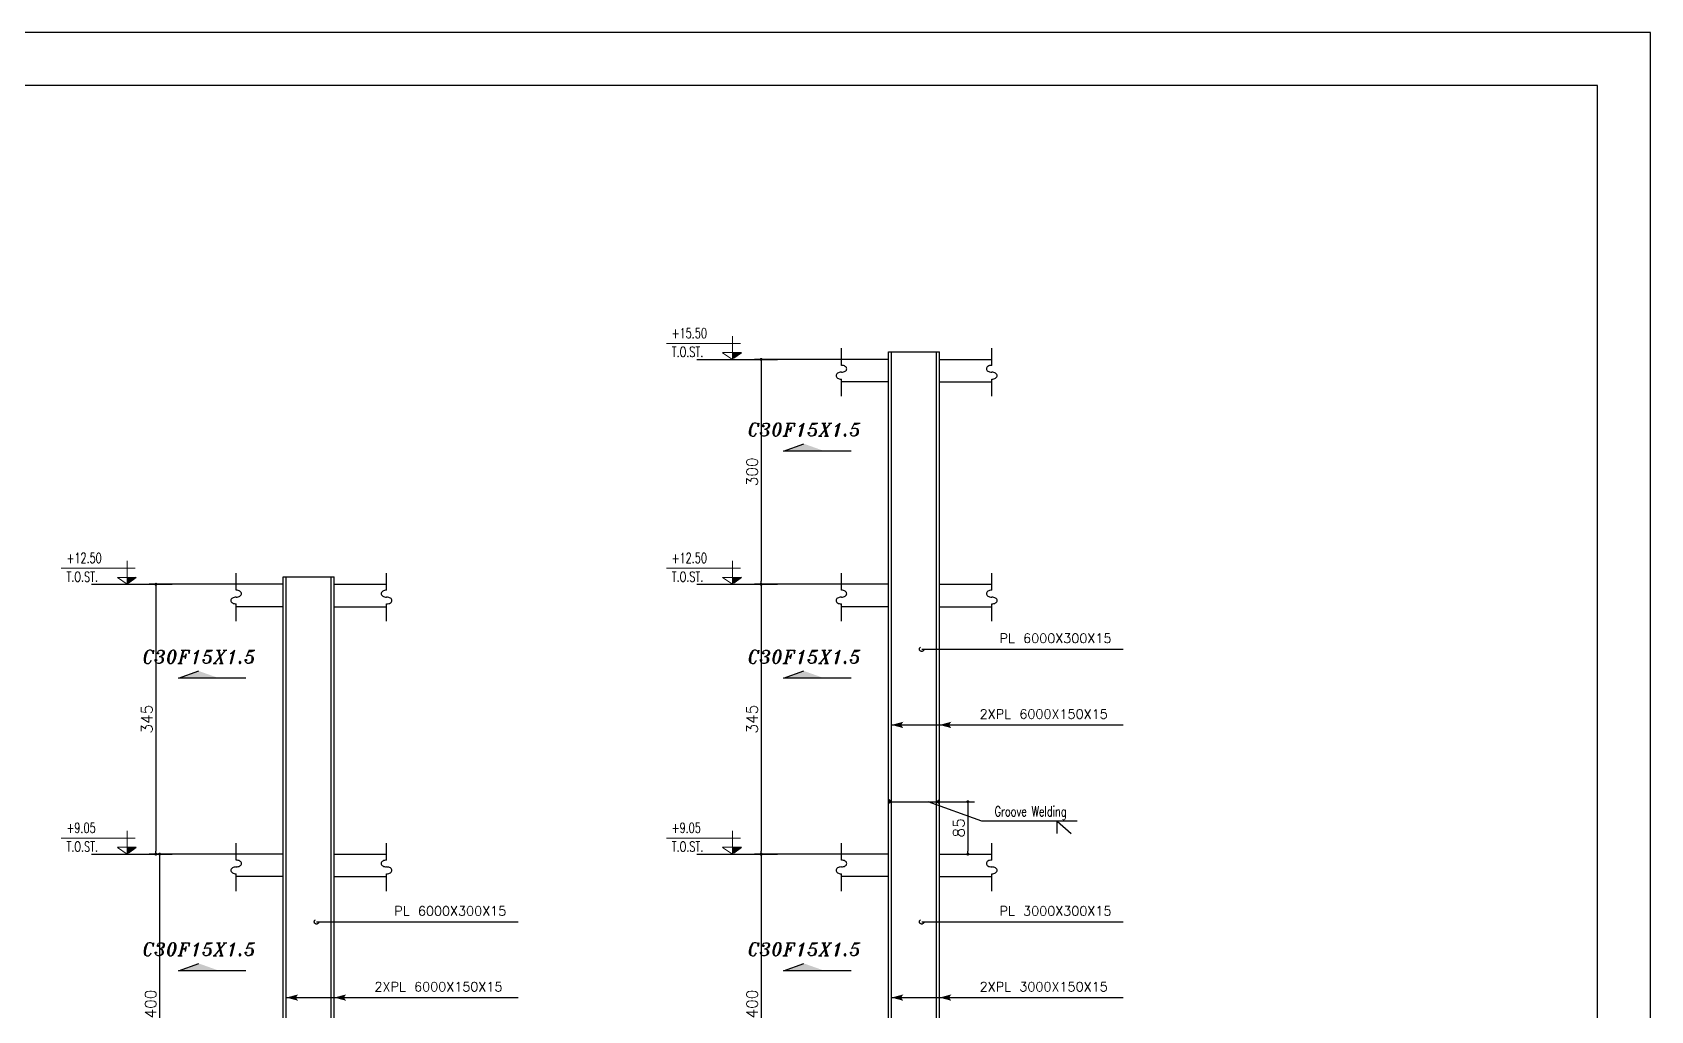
# Model space of a CAD drawing. Header units: inches. Extents: x 1387 to 2676, y -3005 to -2136.
# Drawn here: x 2540.29 to 2583.46, y -2459.07 to -2432.97 of the extents above; entities that cross this region are included whole.
import ezdxf

# ---------------------------------------------------------------- set-up
doc = ezdxf.new("R2010")
doc.units = ezdxf.units.IN
doc.header["$MEASUREMENT"] = 0
doc.linetypes.add('HIDDEN', pattern=[0.375, 0.25, -0.125])
for name, color, linetype in [('1', 1, 'Continuous'), ('1R', 1, 'Continuous'), ('2H', 2, 'HIDDEN'), ('2Y', 2, 'Continuous'), ('3', 3, 'HIDDEN'), ('3G', 3, 'Continuous'), ('D', 1, 'Continuous'), ('DIM', 8, 'Continuous'), ('lateral brace', 5, 'Continuous'), ('Layer4', 118, 'Continuous'), ('LEVEL', 3, 'HIDDEN')]:
    doc.layers.add(name, color=color, linetype=linetype)
doc.layers.add('2', color=2, linetype='Continuous', lineweight=9)
doc.styles.add('ITALICT', font='italict')
doc.styles.add('ROMANC', font='TXT.shx')
doc.styles.add('ROMANS', font='ROMANS')
doc.styles.add('ROMANT', font='romant')
doc.dimstyles.new('1-100', dxfattribs={"dimtxt": 0.3, "dimasz": 0.08, "dimexe": 0.18, "dimexo": 0.0625, "dimgap": 0.09, "dimtad": 1, "dimdec": 0, "dimlfac": 1000, "dimdsep": 46, "dimtxsty": 'ROMANT', "dimblk": 'DOT', "dimcen": 0.09, "dimclrd": 1, "dimclre": 1, "dimclrt": 3, "dimadec": 0, "dimazin": 0, "dimtfac": 1, "dimtdec": 0, "dimtix": 1, "dimtofl": 0, "dimtmove": 2, "dimatfit": 3, "dimldrblk": 'DOT', "dimfxl": 1, "dimtolj": 1, "dimarcsym": 0})

# ---------------------------------------------------------------- blocks, each defined once
blk = doc.blocks.new('DOT')
at = {"layer": 'DIM', "color": 0, "linetype": 'ByBlock'}
blk.add_line((-0.5, 0), (-1, 0), dxfattribs=at)
at = {"layer": 'DIM', "color": 0, "linetype": 'ByBlock', "const_width": 0.5}
blk.add_lwpolyline([(-0.25, 0, 1), (0.25, 0, 1)], format="xyb", close=True, dxfattribs=at)
blk = doc.blocks.new('*D264')
at = {"layer": 'D', "color": 1, "lineweight": -2, "transparency": 16777216}
for p, q in [((2546.618, -2454.895), (2543.502, -2454.895)), ((2543.682, -2454.975), (2543.682, -2462.815)), ((2545.941, -2462.895), (2543.502, -2462.895))]:
    blk.add_line(p, q, dxfattribs=at)
at = {"layer": 'Defpoints', "color": 0, "transparency": 16777216}
for p in [(2546.68, -2454.895), (2543.682, -2462.895), (2546.004, -2462.895)]:
    blk.add_point(p, dxfattribs=at)
at = {"layer": 'D', "color": 1, "lineweight": -2, "transparency": 16777216, "xscale": 0.08, "yscale": 0.08, "zscale": 0.08}
for p, rotation in [((2543.682, -2454.895), 90), ((2543.682, -2462.895), 270)]:
    blk.add_blockref('DOT', p, dxfattribs=dict(at, rotation=rotation))
at = {"layer": 'D', "color": 2, "transparency": 16777216, "insert": (2543.442, -2458.895), "char_height": 0.3, "attachment_point": 5, "rotation": 90, "style": 'ROMANS'}
blk.add_mtext('\\A1;400', dxfattribs=at)
blk = doc.blocks.new('_Dot')
at = {"layer": 'DIM', "color": 0, "lineweight": -2}
blk.add_line((-0.5, 0), (-1, 0), dxfattribs=at)
at = {"layer": 'DIM', "color": 0, "const_width": 0.5}
blk.add_lwpolyline([(-0.25, 0, 1), (0.25, 0, 1)], format="xyb", close=True, dxfattribs=at)
blk = doc.blocks.new('*D266')
at = {"layer": 'D', "color": 1, "lineweight": -2, "transparency": 16777216}
for p, q in [((2546.618, -2447.695), (2543.402, -2447.695)), ((2543.582, -2447.775), (2543.582, -2454.815)), ((2545.841, -2454.895), (2543.402, -2454.895))]:
    blk.add_line(p, q, dxfattribs=at)
at = {"layer": 'Defpoints', "color": 0, "transparency": 16777216}
for p in [(2546.68, -2447.695), (2543.582, -2454.895), (2545.904, -2454.895)]:
    blk.add_point(p, dxfattribs=at)
at = {"layer": 'D', "color": 1, "lineweight": -2, "transparency": 16777216, "xscale": 0.08, "yscale": 0.08, "zscale": 0.08}
for p, rotation in [((2543.582, -2447.695), 90), ((2543.582, -2454.895), 270)]:
    blk.add_blockref('DOT', p, dxfattribs=dict(at, rotation=rotation))
at = {"layer": 'D', "color": 2, "transparency": 16777216, "insert": (2543.342, -2451.295), "char_height": 0.3, "attachment_point": 5, "rotation": 90, "style": 'ROMANS'}
blk.add_mtext('\\A1;345', dxfattribs=at)
blk = doc.blocks.new('*D269')
at = {"layer": 'D', "color": 1, "lineweight": -2, "transparency": 16777216}
for p, q in [((2562.764, -2454.895), (2559.548, -2454.895)), ((2559.728, -2454.975), (2559.728, -2462.815)), ((2561.987, -2462.895), (2559.548, -2462.895))]:
    blk.add_line(p, q, dxfattribs=at)
at = {"layer": 'Defpoints', "color": 0, "transparency": 16777216}
for p in [(2562.827, -2454.895), (2559.728, -2462.895), (2562.05, -2462.895)]:
    blk.add_point(p, dxfattribs=at)
at = {"layer": 'D', "color": 1, "lineweight": -2, "transparency": 16777216, "xscale": 0.08, "yscale": 0.08, "zscale": 0.08}
for p, rotation in [((2559.728, -2454.895), 90), ((2559.728, -2462.895), 270)]:
    blk.add_blockref('DOT', p, dxfattribs=dict(at, rotation=rotation))
at = {"layer": 'D', "color": 2, "transparency": 16777216, "insert": (2559.488, -2458.895), "char_height": 0.3, "attachment_point": 5, "rotation": 90, "style": 'ROMANS'}
blk.add_mtext('\\A1;400', dxfattribs=at)
blk = doc.blocks.new('*D270')
at = {"layer": 'D', "color": 1, "lineweight": -2, "transparency": 16777216}
for p, q in [((2562.764, -2447.695), (2559.548, -2447.695)), ((2559.728, -2447.775), (2559.728, -2454.815)), ((2561.987, -2454.895), (2559.548, -2454.895))]:
    blk.add_line(p, q, dxfattribs=at)
at = {"layer": 'Defpoints', "color": 0, "transparency": 16777216}
for p in [(2562.827, -2447.695), (2559.728, -2454.895), (2562.05, -2454.895)]:
    blk.add_point(p, dxfattribs=at)
at = {"layer": 'D', "color": 1, "lineweight": -2, "transparency": 16777216, "xscale": 0.08, "yscale": 0.08, "zscale": 0.08}
for p, rotation in [((2559.728, -2447.695), 90), ((2559.728, -2454.895), 270)]:
    blk.add_blockref('DOT', p, dxfattribs=dict(at, rotation=rotation))
at = {"layer": 'D', "color": 2, "transparency": 16777216, "insert": (2559.488, -2451.295), "char_height": 0.3, "attachment_point": 5, "rotation": 90, "style": 'ROMANS'}
blk.add_mtext('\\A1;345', dxfattribs=at)
blk = doc.blocks.new('*D278')
at = {"layer": 'D', "color": 1, "lineweight": -2, "transparency": 16777216}
for p, q in [((2562.764, -2441.695), (2559.548, -2441.695)), ((2559.728, -2441.775), (2559.728, -2447.615)), ((2561.987, -2447.695), (2559.548, -2447.695))]:
    blk.add_line(p, q, dxfattribs=at)
at = {"layer": 'Defpoints', "color": 0, "transparency": 16777216}
for p in [(2562.827, -2441.695), (2559.728, -2447.695), (2562.05, -2447.695)]:
    blk.add_point(p, dxfattribs=at)
at = {"layer": 'D', "color": 1, "lineweight": -2, "transparency": 16777216, "xscale": 0.08, "yscale": 0.08, "zscale": 0.08}
for p, rotation in [((2559.728, -2441.695), 90), ((2559.728, -2447.695), 270)]:
    blk.add_blockref('DOT', p, dxfattribs=dict(at, rotation=rotation))
at = {"layer": 'D', "color": 2, "transparency": 16777216, "insert": (2559.488, -2444.695), "char_height": 0.3, "attachment_point": 5, "rotation": 90, "style": 'ROMANS'}
blk.add_mtext('\\A1;300', dxfattribs=at)
blk = doc.blocks.new('*D277')
at = {"layer": 'D', "color": 1, "lineweight": -2, "transparency": 16777216}
for p, q in [((2564.469, -2453.495), (2565.424, -2453.495)), ((2565.244, -2453.575), (2565.244, -2454.815)), ((2564.749, -2454.895), (2565.424, -2454.895))]:
    blk.add_line(p, q, dxfattribs=at)
at = {"layer": 'Defpoints', "color": 0, "transparency": 16777216}
for p in [(2564.407, -2453.495, 0.015), (2564.687, -2454.895), (2565.244, -2454.895)]:
    blk.add_point(p, dxfattribs=at)
at = {"layer": 'D', "color": 1, "lineweight": -2, "transparency": 16777216, "xscale": 0.08, "yscale": 0.08, "zscale": 0.08}
for p, rotation in [((2565.244, -2453.495), 90), ((2565.244, -2454.895), 270)]:
    blk.add_blockref('DOT', p, dxfattribs=dict(at, rotation=rotation))
at = {"layer": 'D', "color": 2, "transparency": 16777216, "insert": (2565.004, -2454.195), "char_height": 0.3, "attachment_point": 5, "rotation": 90, "style": 'ROMANS'}
blk.add_mtext('\\A1;85', dxfattribs=at)

msp = doc.modelspace()

# ---------------------------------------------------------------- hatches: boundary and pattern name
at = {"layer": '1R'}
h = msp.add_hatch(color=256, dxfattribs=at)
h.dxf.hatch_style = 1
h.paths.add_polyline_path([(2563.126518, -2453.438127), (2563.126518, -2453.495256), (2563.206518, -2453.495256)])
h.paths.add_polyline_path([(2563.206518, -2453.495256), (2563.126518, -2453.495256), (2563.126518, -2453.546706)])
h = msp.add_hatch(color=256, dxfattribs=at)
h.dxf.hatch_style = 1
h.paths.add_polyline_path([(2564.486518, -2453.438127), (2564.486518, -2453.495256), (2564.406518, -2453.495256)])
h.paths.add_polyline_path([(2564.406518, -2453.495256), (2564.486518, -2453.495256), (2564.486518, -2453.540096)])

# ---------------------------------------------------------------- linework, layer by layer
at = {"layer": '1'}
for p, q in [((2564.012825, -2449.425164), (2569.388832, -2449.425164)), ((2563.206518, -2451.447237, 0.015), (2569.388832, -2451.447237)), ((2547.866756, -2456.700397), (2553.242763, -2456.700397)), ((2564.012825, -2456.700397), (2569.388832, -2456.700397)), ((2547.060449, -2458.722469, 0.015), (2553.242763, -2458.722469)), ((2563.206518, -2458.722469, 0.015), (2569.388832, -2458.722469))]:
    msp.add_line(p, q, dxfattribs=at)
msp.add_lwpolyline([(2500.774194, -2491.016748), (2582.042544, -2491.016748), (2582.042544, -2434.383752), (2500.774194, -2434.383752)], close=True, dxfattribs=at)
at = {"layer": '1R'}
for p, q in [((2563.206518, -2453.495256, 0.015), (2563.126518, -2453.438127, 0.015)), ((2563.126518, -2453.495248, 0.01), (2564.186518, -2453.495256)), ((2563.126518, -2453.495256, 0.015), (2564.386518, -2453.495256, 0.015)), ((2563.206518, -2453.495256, 0.015), (2563.126518, -2453.546706, 0.010043)), ((2565.614639, -2454.010825, 0.015), (2564.186518, -2453.495256, 0.015)), ((2564.406518, -2453.495256, 0.015), (2564.486518, -2453.438127, 0.015)), ((2564.406518, -2453.495256, 0.015), (2564.486518, -2453.540096, -0.004963)), ((2568.161904, -2454.010825, 0.015), (2565.614639, -2454.010825, 0.015))]:
    msp.add_line(p, q, dxfattribs=at)
at = {"layer": '2'}
for p, q in [((2559.174194, -2441.267142), (2557.202541, -2441.267142)), ((2558.961348, -2441.695256), (2558.961348, -2441.070826)), ((2558.961348, -2441.695256), (2558.701303, -2441.515093)), ((2558.70137, -2441.510383), (2559.201456, -2441.510383)), ((2543.028125, -2447.267142), (2541.056472, -2447.267142)), ((2542.815279, -2447.695256), (2542.815279, -2447.070826)), ((2559.174194, -2447.267142), (2557.202541, -2447.267142)), ((2558.961348, -2447.695256), (2558.961348, -2447.070826)), ((2542.815279, -2447.695256), (2542.555234, -2447.515093)), ((2542.555301, -2447.510383), (2543.055387, -2447.510383)), ((2558.961348, -2447.695256), (2558.701303, -2447.515093)), ((2558.70137, -2447.510383), (2559.201456, -2447.510383)), ((2542.815279, -2454.895256), (2542.815279, -2454.270826)), ((2558.961348, -2454.895256), (2558.961348, -2454.270826)), ((2543.028125, -2454.467142), (2541.056472, -2454.467142)), ((2542.815279, -2454.895256), (2542.555234, -2454.715093)), ((2542.555301, -2454.710383), (2543.055387, -2454.710383)), ((2559.174194, -2454.467142), (2557.202541, -2454.467142)), ((2558.961348, -2454.895256), (2558.701303, -2454.715093)), ((2558.70137, -2454.710383), (2559.201456, -2454.710383))]:
    msp.add_line(p, q, dxfattribs=at)
at = {"layer": '2H'}
for p, q in [((2559.201389, -2441.515093), (2558.961348, -2441.695256)), ((2543.05532, -2447.515093), (2542.815279, -2447.695256)), ((2559.201389, -2447.515093), (2558.961348, -2447.695256)), ((2543.05532, -2454.715093), (2542.815279, -2454.895256)), ((2559.201389, -2454.715093), (2558.961348, -2454.895256))]:
    msp.add_line(p, q, dxfattribs=at)
at = {"layer": '2Y'}
for p, q in [((2561.86978, -2441.853703), (2561.86978, -2441.39808)), ((2565.881909, -2441.853703), (2565.881909, -2441.39808)), ((2561.86978, -2442.67965), (2561.86978, -2442.219065)), ((2565.881909, -2442.67965), (2565.881909, -2442.219065)), ((2545.723711, -2447.853703), (2545.723711, -2447.39808)), ((2549.73584, -2447.853703), (2549.73584, -2447.39808)), ((2561.86978, -2447.853703), (2561.86978, -2447.39808)), ((2565.881909, -2447.853703), (2565.881909, -2447.39808)), ((2545.723711, -2448.67965), (2545.723711, -2448.219065)), ((2549.73584, -2448.67965), (2549.73584, -2448.219065)), ((2561.86978, -2448.67965), (2561.86978, -2448.219065)), ((2565.881909, -2448.67965), (2565.881909, -2448.219065)), ((2567.627593, -2454.346702, 0.015), (2567.627593, -2454.011697, 0.015)), ((2567.627593, -2454.011697, 0.015), (2568.002296, -2454.346702, 0.015)), ((2545.723711, -2455.053703), (2545.723711, -2454.59808)), ((2549.73584, -2455.053703), (2549.73584, -2454.59808)), ((2561.86978, -2455.053703), (2561.86978, -2454.59808)), ((2565.881909, -2455.053703), (2565.881909, -2454.59808)), ((2545.723711, -2455.87965), (2545.723711, -2455.419065)), ((2549.73584, -2455.87965), (2549.73584, -2455.419065)), ((2561.86978, -2455.87965), (2561.86978, -2455.419065)), ((2565.881909, -2455.87965), (2565.881909, -2455.419065))]:
    msp.add_line(p, q, dxfattribs=at)
for centre, radius, start, end in [((2561.786326, -2442.127725), 0.059758, 146.9984553, 180), ((2561.786326, -2442.127725), 0.059758, 180, 213.0015447), ((2561.82624, -2442.153647), 0.107352, 122.5295396, 146.9984553), ((2561.82624, -2442.101803), 0.107352, 213.0015447, 237.4704604), ((2561.852534, -2442.194874), 0.15625, 104.7985041, 122.5295396), ((2561.852534, -2442.060575), 0.15625, 237.4704604, 255.2014959), ((2561.86978, -2442.260153), 0.223769, 90, 104.7985041), ((2561.86978, -2442.077472), 0.223769, 75.2014959, 90), ((2561.86978, -2441.812615), 0.223769, 270, 284.7985041), ((2561.887026, -2442.012193), 0.15625, 57.4704604, 75.2014959), ((2561.887026, -2441.877894), 0.15625, 284.7985041, 302.5295396), ((2561.91332, -2441.970966), 0.107352, 33.0015447, 57.4704604), ((2561.91332, -2441.919121), 0.107352, 302.5295396, 326.9984553), ((2561.953235, -2441.945044), 0.059758, 360, 33.0015447), ((2561.953235, -2441.945044), 0.059758, 326.9984553, 0), ((2565.798455, -2441.945044), 0.059758, 146.9984553, 180), ((2565.798455, -2441.945044), 0.059758, 180, 213.0015447), ((2565.838369, -2441.970966), 0.107352, 122.5295396, 146.9984553), ((2565.838369, -2441.919121), 0.107352, 213.0015447, 237.4704604), ((2565.864663, -2442.012193), 0.15625, 104.7985041, 122.5295396), ((2565.864663, -2441.877894), 0.15625, 237.4704604, 255.2014959), ((2565.881909, -2442.077472), 0.223769, 90, 104.7985041), ((2565.881909, -2441.812615), 0.223769, 255.2014959, 270), ((2565.881909, -2442.260153), 0.223769, 75.2014959, 90), ((2565.899155, -2442.194874), 0.15625, 57.4704604, 75.2014959), ((2565.899155, -2442.060575), 0.15625, 284.7985041, 302.5295396), ((2565.925449, -2442.153647), 0.107352, 33.0015447, 57.4704604), ((2565.925449, -2442.101803), 0.107352, 302.5295396, 326.9984553), ((2565.965364, -2442.127725), 0.059758, 0, 33.0015447), ((2565.965364, -2442.127725), 0.059758, 326.9984553, 0), ((2561.86978, -2441.995296), 0.223769, 255.2014959, 270), ((2565.881909, -2441.995296), 0.223769, 270, 284.7985041), ((2545.640257, -2448.127725), 0.059758, 146.9984553, 180), ((2545.640257, -2448.127725), 0.059758, 180, 213.0015447), ((2545.680171, -2448.153647), 0.107352, 122.5295396, 146.9984553), ((2545.680171, -2448.101803), 0.107352, 213.0015447, 237.4704604), ((2545.706465, -2448.194874), 0.15625, 104.7985041, 122.5295396), ((2545.706465, -2448.060575), 0.15625, 237.4704604, 255.2014959), ((2545.723711, -2448.260153), 0.223769, 90, 104.7985041), ((2545.723711, -2447.995296), 0.223769, 255.2014959, 270), ((2545.723711, -2448.077472), 0.223769, 75.2014959, 90), ((2545.723711, -2447.812615), 0.223769, 270, 284.7985041), ((2545.740957, -2448.012193), 0.15625, 57.4704604, 75.2014959), ((2545.740957, -2447.877894), 0.15625, 284.7985041, 302.5295396), ((2545.767251, -2447.970966), 0.107352, 33.0015447, 57.4704604), ((2545.767251, -2447.919121), 0.107352, 302.5295396, 326.9984553), ((2545.807166, -2447.945044), 0.059758, 360, 33.0015447), ((2545.807166, -2447.945044), 0.059758, 326.9984553, 0), ((2549.652385, -2447.945044), 0.059758, 146.9984553, 180), ((2549.652385, -2447.945044), 0.059758, 180, 213.0015447), ((2549.6923, -2447.970966), 0.107352, 122.5295396, 146.9984553), ((2549.6923, -2447.919121), 0.107352, 213.0015447, 237.4704604), ((2549.718594, -2448.012193), 0.15625, 104.7985041, 122.5295396), ((2549.718594, -2447.877894), 0.15625, 237.4704604, 255.2014959), ((2549.73584, -2448.077472), 0.223769, 90, 104.7985041), ((2549.73584, -2447.812615), 0.223769, 255.2014959, 270), ((2549.73584, -2448.260153), 0.223769, 75.2014959, 90), ((2549.73584, -2447.995296), 0.223769, 270, 284.7985041), ((2549.753086, -2448.194874), 0.15625, 57.4704604, 75.2014959), ((2549.753086, -2448.060575), 0.15625, 284.7985041, 302.5295396), ((2549.77938, -2448.153647), 0.107352, 33.0015447, 57.4704604), ((2549.77938, -2448.101803), 0.107352, 302.5295396, 326.9984553), ((2549.819295, -2448.127725), 0.059758, 0, 33.0015447), ((2549.819295, -2448.127725), 0.059758, 326.9984553, 0), ((2561.786326, -2448.127725), 0.059758, 146.9984553, 180), ((2561.786326, -2448.127725), 0.059758, 180, 213.0015447), ((2561.82624, -2448.153647), 0.107352, 122.5295396, 146.9984553), ((2561.82624, -2448.101803), 0.107352, 213.0015447, 237.4704604), ((2561.852534, -2448.194874), 0.15625, 104.7985041, 122.5295396), ((2561.852534, -2448.060575), 0.15625, 237.4704604, 255.2014959), ((2561.86978, -2448.260153), 0.223769, 90, 104.7985041), ((2561.86978, -2447.995296), 0.223769, 255.2014959, 270), ((2561.86978, -2448.077472), 0.223769, 75.2014959, 90), ((2561.86978, -2447.812615), 0.223769, 270, 284.7985041), ((2561.887026, -2448.012193), 0.15625, 57.4704604, 75.2014959), ((2561.887026, -2447.877894), 0.15625, 284.7985041, 302.5295396), ((2561.91332, -2447.970966), 0.107352, 33.0015447, 57.4704604), ((2561.91332, -2447.919121), 0.107352, 302.5295396, 326.9984553), ((2561.953235, -2447.945044), 0.059758, 360, 33.0015447), ((2561.953235, -2447.945044), 0.059758, 326.9984553, 0), ((2565.798455, -2447.945044), 0.059758, 146.9984553, 180), ((2565.798455, -2447.945044), 0.059758, 180, 213.0015447), ((2565.838369, -2447.970966), 0.107352, 122.5295396, 146.9984553), ((2565.838369, -2447.919121), 0.107352, 213.0015447, 237.4704604), ((2565.864663, -2448.012193), 0.15625, 104.7985041, 122.5295396), ((2565.864663, -2447.877894), 0.15625, 237.4704604, 255.2014959), ((2565.881909, -2448.077472), 0.223769, 90, 104.7985041), ((2565.881909, -2447.812615), 0.223769, 255.2014959, 270), ((2565.881909, -2448.260153), 0.223769, 75.2014959, 90), ((2565.881909, -2447.995296), 0.223769, 270, 284.7985041), ((2565.899155, -2448.194874), 0.15625, 57.4704604, 75.2014959), ((2565.899155, -2448.060575), 0.15625, 284.7985041, 302.5295396), ((2565.925449, -2448.153647), 0.107352, 33.0015447, 57.4704604), ((2565.925449, -2448.101803), 0.107352, 302.5295396, 326.9984553), ((2565.965364, -2448.127725), 0.059758, 0, 33.0015447), ((2565.965364, -2448.127725), 0.059758, 326.9984553, 0), ((2545.723711, -2455.277472), 0.223769, 75.2014959, 90), ((2545.740957, -2455.212193), 0.15625, 57.4704604, 75.2014959), ((2545.767251, -2455.170966), 0.107352, 33.0015447, 57.4704604), ((2545.807166, -2455.145044), 0.059758, 360, 33.0015447), ((2545.807166, -2455.145044), 0.059758, 326.9984553, 0), ((2549.652385, -2455.145044), 0.059758, 146.9984553, 180), ((2549.652385, -2455.145044), 0.059758, 180, 213.0015447), ((2549.6923, -2455.170966), 0.107352, 122.5295396, 146.9984553), ((2549.718594, -2455.212193), 0.15625, 104.7985041, 122.5295396), ((2549.73584, -2455.277472), 0.223769, 90, 104.7985041), ((2561.86978, -2455.277472), 0.223769, 75.2014959, 90), ((2561.887026, -2455.212193), 0.15625, 57.4704604, 75.2014959), ((2561.91332, -2455.170966), 0.107352, 33.0015447, 57.4704604), ((2561.953235, -2455.145044), 0.059758, 360, 33.0015447), ((2561.953235, -2455.145044), 0.059758, 326.9984553, 0), ((2565.798455, -2455.145044), 0.059758, 146.9984553, 180), ((2565.798455, -2455.145044), 0.059758, 180, 213.0015447), ((2565.838369, -2455.170966), 0.107352, 122.5295396, 146.9984553), ((2565.864663, -2455.212193), 0.15625, 104.7985041, 122.5295396), ((2565.881909, -2455.277472), 0.223769, 90, 104.7985041), ((2545.640257, -2455.327725), 0.059758, 146.9984553, 180), ((2545.640257, -2455.327725), 0.059758, 180, 213.0015447), ((2545.680171, -2455.353647), 0.107352, 122.5295396, 146.9984553), ((2545.680171, -2455.301803), 0.107352, 213.0015447, 237.4704604), ((2545.706465, -2455.394874), 0.15625, 104.7985041, 122.5295396), ((2545.706465, -2455.260575), 0.15625, 237.4704604, 255.2014959), ((2545.723711, -2455.460153), 0.223769, 90, 104.7985041), ((2545.723711, -2455.195296), 0.223769, 255.2014959, 270), ((2545.723711, -2455.012615), 0.223769, 270, 284.7985041), ((2545.740957, -2455.077894), 0.15625, 284.7985041, 302.5295396), ((2545.767251, -2455.119121), 0.107352, 302.5295396, 326.9984553), ((2549.6923, -2455.119121), 0.107352, 213.0015447, 237.4704604), ((2549.718594, -2455.077894), 0.15625, 237.4704604, 255.2014959), ((2549.73584, -2455.012615), 0.223769, 255.2014959, 270), ((2549.73584, -2455.460153), 0.223769, 75.2014959, 90), ((2549.73584, -2455.195296), 0.223769, 270, 284.7985041), ((2549.753086, -2455.394874), 0.15625, 57.4704604, 75.2014959), ((2549.753086, -2455.260575), 0.15625, 284.7985041, 302.5295396), ((2549.77938, -2455.353647), 0.107352, 33.0015447, 57.4704604), ((2549.77938, -2455.301803), 0.107352, 302.5295396, 326.9984553), ((2549.819295, -2455.327725), 0.059758, 0, 33.0015447), ((2549.819295, -2455.327725), 0.059758, 326.9984553, 0), ((2561.786326, -2455.327725), 0.059758, 146.9984553, 180), ((2561.786326, -2455.327725), 0.059758, 180, 213.0015447), ((2561.82624, -2455.353647), 0.107352, 122.5295396, 146.9984553), ((2561.82624, -2455.301803), 0.107352, 213.0015447, 237.4704604), ((2561.852534, -2455.394874), 0.15625, 104.7985041, 122.5295396), ((2561.852534, -2455.260575), 0.15625, 237.4704604, 255.2014959), ((2561.86978, -2455.460153), 0.223769, 90, 104.7985041), ((2561.86978, -2455.195296), 0.223769, 255.2014959, 270), ((2561.86978, -2455.012615), 0.223769, 270, 284.7985041), ((2561.887026, -2455.077894), 0.15625, 284.7985041, 302.5295396), ((2561.91332, -2455.119121), 0.107352, 302.5295396, 326.9984553), ((2565.838369, -2455.119121), 0.107352, 213.0015447, 237.4704604), ((2565.864663, -2455.077894), 0.15625, 237.4704604, 255.2014959), ((2565.881909, -2455.012615), 0.223769, 255.2014959, 270), ((2565.881909, -2455.460153), 0.223769, 75.2014959, 90), ((2565.881909, -2455.195296), 0.223769, 270, 284.7985041), ((2565.899155, -2455.394874), 0.15625, 57.4704604, 75.2014959), ((2565.899155, -2455.260575), 0.15625, 284.7985041, 302.5295396), ((2565.925449, -2455.353647), 0.107352, 33.0015447, 57.4704604), ((2565.925449, -2455.301803), 0.107352, 302.5295396, 326.9984553), ((2565.965364, -2455.327725), 0.059758, 0, 33.0015447), ((2565.965364, -2455.327725), 0.059758, 326.9984553, 0)]:
    msp.add_arc(centre, radius, start, end, dxfattribs=at)
at = {"layer": '3'}
for centre in [(2564.012825, -2449.425164), (2547.866756, -2456.700397), (2564.012825, -2456.700397)]:
    msp.add_circle(centre, 0.06, dxfattribs=at)
for points in [[(2558.961348, -2441.695256), (2559.201389, -2441.515093), (2558.961348, -2441.515093)], [(2542.815279, -2447.695256), (2543.05532, -2447.515093), (2542.815279, -2447.515093)], [(2558.961348, -2447.695256), (2559.201389, -2447.515093), (2558.961348, -2447.515093)], [(2563.206518, -2451.447237, 0.015), (2563.463753, -2451.447237, 0.015), (2563.520153, -2451.363181, 0.015)], [(2563.206518, -2451.447237, 0.015), (2563.463753, -2451.447237, 0.015), (2563.520153, -2451.531293, 0.015)], [(2564.486518, -2451.447237), (2564.743753, -2451.447237), (2564.800153, -2451.363181)], [(2564.486518, -2451.447237), (2564.743753, -2451.447237), (2564.800153, -2451.531293)], [(2542.815279, -2454.895256), (2543.05532, -2454.715093), (2542.815279, -2454.715093)], [(2558.961348, -2454.895256), (2559.201389, -2454.715093), (2558.961348, -2454.715093)], [(2547.060449, -2458.722469, 0.015), (2547.317684, -2458.722469, 0.015), (2547.374084, -2458.638413, 0.015)], [(2547.060449, -2458.722469, 0.015), (2547.317684, -2458.722469, 0.015), (2547.374084, -2458.806525, 0.015)], [(2548.340449, -2458.722469), (2548.597684, -2458.722469), (2548.654084, -2458.638413)], [(2548.340449, -2458.722469), (2548.597684, -2458.722469), (2548.654084, -2458.806525)], [(2563.206518, -2458.722469, 0.015), (2563.463753, -2458.722469, 0.015), (2563.520153, -2458.638413, 0.015)], [(2563.206518, -2458.722469, 0.015), (2563.463753, -2458.722469, 0.015), (2563.520153, -2458.806525, 0.015)], [(2564.486518, -2458.722469), (2564.743753, -2458.722469), (2564.800153, -2458.638413)], [(2564.486518, -2458.722469), (2564.743753, -2458.722469), (2564.800153, -2458.806525)]]:
    msp.add_solid(points, dxfattribs=at)
at = {"layer": '3G'}
for p, q in [((2563.126518, -2441.695256), (2561.86978, -2441.695256)), ((2563.126518, -2459.495256, 0.015), (2563.126518, -2441.495256)), ((2563.126518, -2441.495256), (2564.486518, -2441.495256)), ((2563.206518, -2459.495256, 0.015), (2563.206518, -2441.495256)), ((2564.406518, -2459.495256), (2564.406518, -2441.495256, -0.015)), ((2564.486518, -2459.495256), (2564.486518, -2441.495256, -0.015)), ((2564.486518, -2441.695256), (2565.881909, -2441.695256)), ((2563.126518, -2442.295256), (2561.86978, -2442.295256)), ((2564.486518, -2442.295256), (2565.881909, -2442.295256)), ((2560.328386, -2444.139664), (2560.872319, -2443.946097)), ((2562.131266, -2444.139664), (2560.328386, -2444.139664)), ((2546.980449, -2447.695256), (2545.723711, -2447.695256)), ((2546.980449, -2447.495256), (2548.340449, -2447.495256)), ((2546.980449, -2459.495256, 0.015), (2546.980449, -2447.495256, 0.015)), ((2547.060449, -2459.495256, 0.015), (2547.060449, -2447.495256, 0.015)), ((2548.260449, -2459.495256), (2548.260449, -2447.495256)), ((2548.340449, -2459.495256), (2548.340449, -2447.495256)), ((2548.340449, -2447.695256), (2549.73584, -2447.695256)), ((2563.126518, -2447.695256), (2561.86978, -2447.695256)), ((2564.486518, -2447.695256), (2565.881909, -2447.695256)), ((2546.980449, -2448.295256), (2545.723711, -2448.295256)), ((2548.340449, -2448.295256), (2549.73584, -2448.295256)), ((2563.126518, -2448.295256), (2561.86978, -2448.295256)), ((2564.486518, -2448.295256), (2565.881909, -2448.295256)), ((2544.182317, -2450.201874), (2544.72625, -2450.008307)), ((2545.985196, -2450.201874), (2544.182317, -2450.201874)), ((2560.328386, -2450.201874), (2560.872319, -2450.008307)), ((2562.131266, -2450.201874), (2560.328386, -2450.201874)), ((2546.980449, -2454.895256), (2545.723711, -2454.895256)), ((2548.340449, -2454.895256), (2549.73584, -2454.895256)), ((2563.126518, -2454.895256), (2561.86978, -2454.895256)), ((2564.486518, -2454.895256), (2565.881909, -2454.895256)), ((2546.980449, -2455.495256), (2545.723711, -2455.495256)), ((2548.340449, -2455.495256), (2549.73584, -2455.495256)), ((2563.126518, -2455.495256), (2561.86978, -2455.495256)), ((2564.486518, -2455.495256), (2565.881909, -2455.495256)), ((2544.182317, -2458.005496), (2544.72625, -2457.811929)), ((2545.985196, -2458.005496), (2544.182317, -2458.005496)), ((2560.328386, -2458.005496), (2560.872319, -2457.811929)), ((2562.131266, -2458.005496), (2560.328386, -2458.005496))]:
    msp.add_line(p, q, dxfattribs=at)
for points in [[(2560.328386, -2444.139664), (2560.872319, -2443.946097), (2560.872319, -2444.139664)], [(2561.416252, -2444.139664), (2560.872319, -2443.946097), (2560.872319, -2444.139664)], [(2544.182317, -2450.201874), (2544.72625, -2450.008307), (2544.72625, -2450.201874)], [(2545.270183, -2450.201874), (2544.72625, -2450.008307), (2544.72625, -2450.201874)], [(2560.328386, -2450.201874), (2560.872319, -2450.008307), (2560.872319, -2450.201874)], [(2561.416252, -2450.201874), (2560.872319, -2450.008307), (2560.872319, -2450.201874)], [(2544.182317, -2458.005496), (2544.72625, -2457.811929), (2544.72625, -2458.005496)], [(2545.270183, -2458.005496), (2544.72625, -2457.811929), (2544.72625, -2458.005496)], [(2560.328386, -2458.005496), (2560.872319, -2457.811929), (2560.872319, -2458.005496)], [(2561.416252, -2458.005496), (2560.872319, -2457.811929), (2560.872319, -2458.005496)]]:
    msp.add_solid(points, dxfattribs=at)
at = {"layer": 'D'}
for p, q in [((2558.011675, -2441.695256), (2560.162035, -2441.695256)), ((2541.865605, -2447.695256), (2544.015966, -2447.695256)), ((2558.011675, -2447.695256), (2560.162035, -2447.695256)), ((2541.865605, -2454.895256), (2544.015966, -2454.895256)), ((2558.011675, -2454.895256), (2560.162035, -2454.895256))]:
    msp.add_line(p, q, dxfattribs=at)
at = {"layer": 'DIM'}
msp.add_lwpolyline([(2499.358369, -2492.432573), (2583.458369, -2492.432573), (2583.458369, -2432.967927), (2499.358369, -2432.967927)], close=True, dxfattribs=at)
at = {"layer": 'lateral brace'}
msp.add_lwpolyline([(2499.358369, -2492.432573), (2583.458369, -2492.432573), (2583.458369, -2432.967927), (2499.358369, -2432.967927)], close=True, dxfattribs=at)
at = {"layer": 'Layer4'}
msp.add_lwpolyline([(2583.458369, -2432.967927), (2499.358369, -2432.967927), (2499.358369, -2492.432573), (2583.458369, -2492.432573)], close=True, dxfattribs=at)

# ---------------------------------------------------------------- texts
at = {"layer": '2Y', "style": 'ROMANC'}
for s, p in [('PL 6000X300X15', (2566.08894, -2449.259507)), ('2XPL 6000X150X15', (2565.559168, -2451.28158)), ('PL 6000X300X15', (2549.942871, -2456.53474)), ('PL 3000X300X15', (2566.08894, -2456.53474)), ('2XPL 6000X150X15', (2549.413099, -2458.556812)), ('2XPL 3000X150X15', (2565.559168, -2458.556812))]:
    msp.add_text(s, height=0.24999931, dxfattribs=at).set_placement(p)
at = {"layer": '3G', "style": 'ITALICT'}
for p in [(2559.366778, -2443.742094), (2543.220709, -2449.804305), (2559.366778, -2449.804305), (2543.220709, -2457.607927), (2559.366778, -2457.607927)]:
    msp.add_text('C30F15X1.5', height=0.35, dxfattribs=at).set_placement(p)
at = {"layer": 'LEVEL', "style": 'ROMANS', "width": 0.7}
for s, p in [('+15.50', (2557.343339, -2441.127508)), ('T.O.ST.  ', (2557.343339, -2441.628755)), ('+12.50', (2541.19727, -2447.127508)), ('+12.50', (2557.343339, -2447.127508)), ('T.O.ST.  ', (2541.19727, -2447.628755)), ('T.O.ST.  ', (2557.343339, -2447.628755)), ('Groove Welding', (2565.958451, -2453.88926, 0.015)), ('+9.05', (2541.19727, -2454.327508)), ('+9.05', (2557.343339, -2454.327508)), ('T.O.ST.  ', (2541.19727, -2454.828755)), ('T.O.ST.  ', (2557.343339, -2454.828755))]:
    msp.add_text(s, height=0.27, dxfattribs=at).set_placement(p)

# ---------------------------------------------------------------- dimensions: what is measured, and where the dimension line sits
at = {"layer": 'D'}
for base, p1, p2, text, picture, middle in [((2559.727954, -2447.695256), (2562.826518, -2441.695256), (2562.049969, -2447.695256), '300', '*D278', (2559.487954, -2444.695256)), ((2543.581885, -2454.895256), (2546.680449, -2447.695256), (2545.9039, -2454.895256), '345', '*D266', (2543.341885, -2451.295256)), ((2559.727954, -2454.895256), (2562.826518, -2447.695256), (2562.049969, -2454.895256), '345', '*D270', (2559.487954, -2451.295256)), ((2565.244469, -2454.895256), (2564.406518, -2453.495256, 0.015), (2564.686518, -2454.895256), '85', '*D277', (2565.004469, -2454.195256)), ((2543.681885, -2462.895256), (2546.680449, -2454.895256), (2546.0039, -2462.895256), '400', '*D264', (2543.441885, -2458.895256)), ((2559.727954, -2462.895256), (2562.826518, -2454.895256), (2562.049969, -2462.895256), '400', '*D269', (2559.487954, -2458.895256))]:
    dim = msp.add_linear_dim(base=base, p1=p1, p2=p2, angle=90, text=text, dimstyle='1-100', override={"dimtxsty": 'ROMANS', "dimclrt": 2, "dimtmove": 1}, dxfattribs=at)
    dim.commit()
    dim.dimension.update_dxf_attribs({"geometry": picture, "text_midpoint": middle})

doc.saveas('drawing.dxf')
